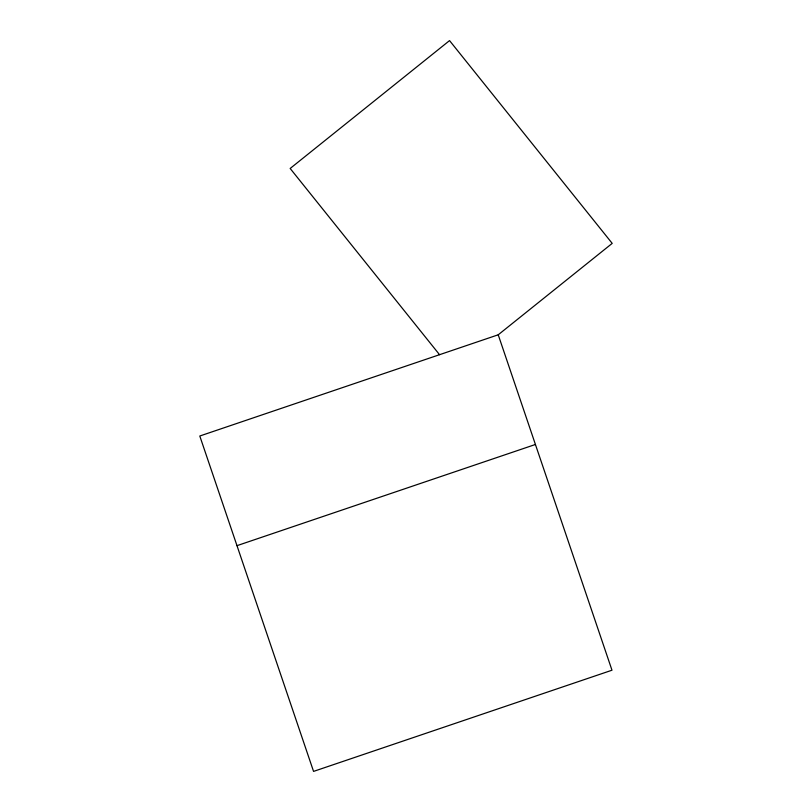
<?xml version="1.0" encoding="UTF-8"?>
<svg xmlns="http://www.w3.org/2000/svg" width="812" height="812" viewBox="0 0 812 812"><rect width="100%" height="100%" fill="white"/><g stroke="black" fill="none" stroke-linecap="round" stroke-linejoin="round"><path stroke-width="1.22" d="M498.223 334.798L611.984 670.215L313.554 771.4L199.793 436.014L498.223 334.798L612.207 243.377L449.543 40.6L290.168 168.47L439.556 354.702M236.982 545.664L535.412 444.479"/></g></svg>
